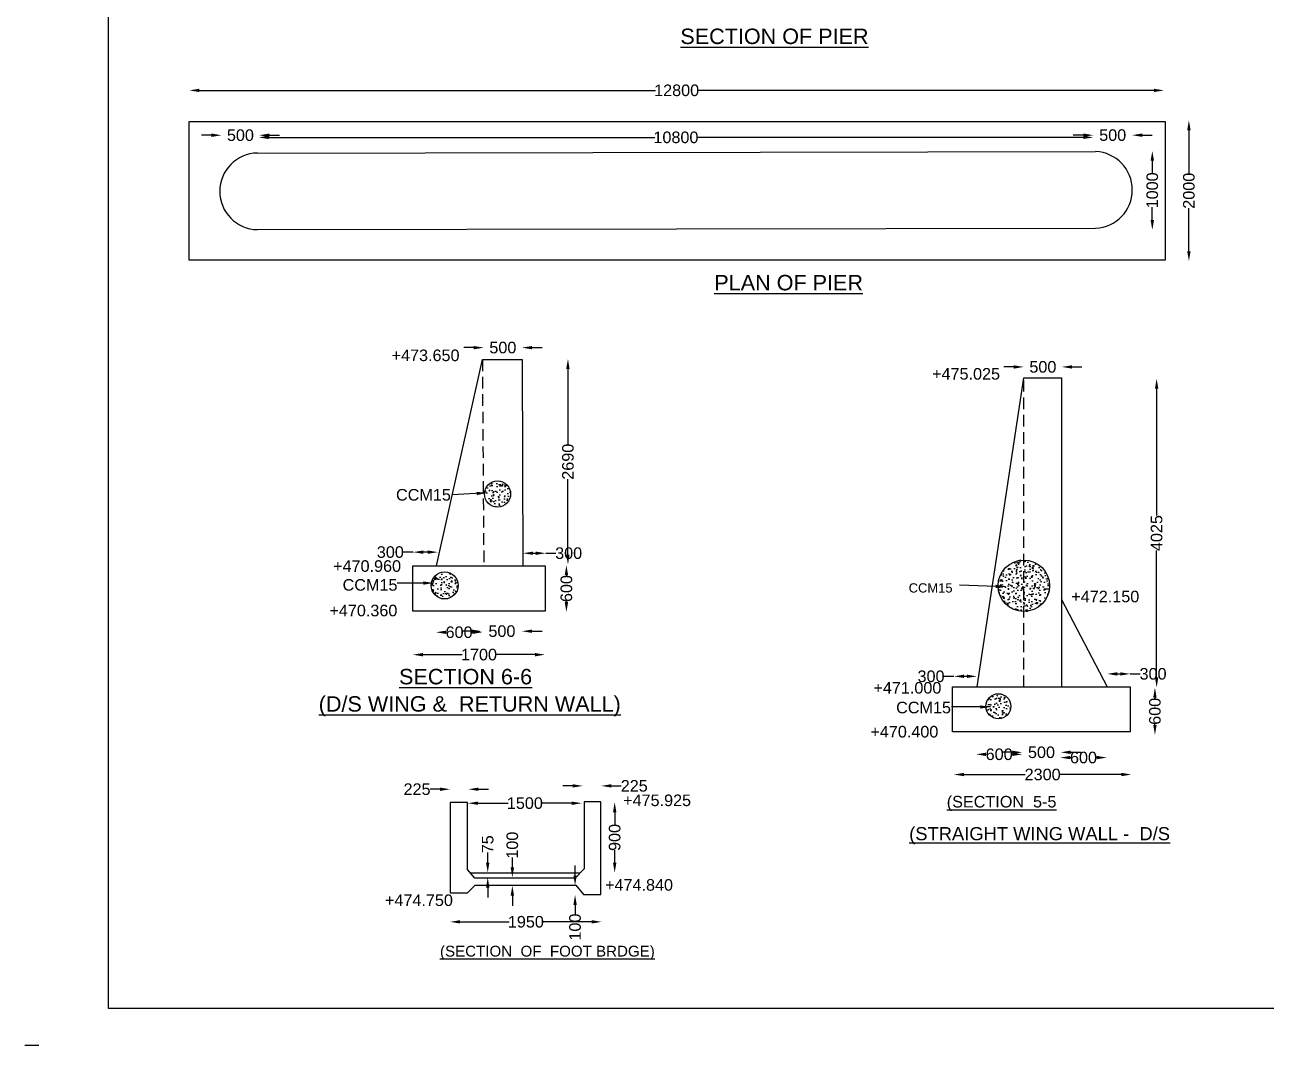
# Model space of a CAD drawing. Header units: millimetres. Extents: x 40 to 37958, y 338 to 26932.
# Drawn here: x 40 to 16112, y 338 to 13554 of the extents above; entities that cross this region are included whole.
import ezdxf

# ---------------------------------------------------------------- set-up
doc = ezdxf.new("R2010")
doc.units = ezdxf.units.MM
doc.header["$MEASUREMENT"] = 0
doc.linetypes.add('DASHED', pattern=[0.75, 0.5, -0.25])
for name, color, linetype in [('DIM', 7, 'Continuous'), ('DWG', 7, 'Continuous'), ('TXT', 7, 'Continuous')]:
    doc.layers.add(name, color=color, linetype=linetype)
doc.styles.get("Standard").update_dxf_attribs({"font": 'arial.ttf'})
doc.dimstyles.new('Civil', dxfattribs={"dimtxt": 150, "dimasz": 130, "dimexe": 0.1, "dimexo": 0.0625, "dimgap": 0.09, "dimtad": 0, "dimdec": 0, "dimzin": 12, "dimdsep": 46, "dimtxsty": 'Standard', "dimcen": 0.1, "dimse1": 1, "dimse2": 1, "dimadec": 0, "dimazin": 2, "dimtfac": 1, "dimtdec": 0, "dimtofl": 0, "dimtmove": 0, "dimatfit": 3, "dimfxl": 1, "dimfrac": 1, "dimtolj": 1, "dimtzin": 0, "dimarcsym": 0})

# ---------------------------------------------------------------- blocks, each defined once
blk = doc.blocks.new('*D76')
at = {"layer": 'Defpoints', "color": 0, "transparency": 16777216}
for p in [(14599, 11923), (14638, 11923), (14599, 10897)]:
    blk.add_point(p, dxfattribs=at)
at = {"layer": 'DIM', "color": 0, "lineweight": -2, "transparency": 16777216}
for p, q in [((14638, 11793), (14638, 11627)), ((14638, 11027), (14638, 11193))]:
    blk.add_line(p, q, dxfattribs=at)
at = {"layer": 'DIM', "color": 0, "transparency": 16777216}
for points in [[(14616, 11793), (14660, 11793), (14638, 11923)], [(14616, 11027), (14660, 11027), (14638, 10897)]]:
    blk.add_solid(points, dxfattribs=at)
at = {"layer": 'DIM', "color": 0, "transparency": 16777216, "insert": (14638, 11410), "char_height": 150, "attachment_point": 5, "rotation": 90}
blk.add_mtext('\\A1;1000', dxfattribs=at)
blk = doc.blocks.new('*D77')
at = {"layer": 'Defpoints', "color": 0, "transparency": 16777216}
for p in [(15102, 12317), (15112, 12317), (15102, 10492)]:
    blk.add_point(p, dxfattribs=at)
at = {"layer": 'DIM', "color": 0, "lineweight": -2, "transparency": 16777216}
for p, q in [((15112, 12187), (15112, 11630)), ((15112, 10622), (15112, 11180))]:
    blk.add_line(p, q, dxfattribs=at)
at = {"layer": 'DIM', "color": 0, "transparency": 16777216}
for points in [[(15090, 12187), (15134, 12187), (15112, 12317)], [(15090, 10622), (15134, 10622), (15112, 10492)]]:
    blk.add_solid(points, dxfattribs=at)
at = {"layer": 'DIM', "color": 0, "transparency": 16777216, "insert": (15112, 11405), "char_height": 150, "attachment_point": 5, "rotation": 90}
blk.add_mtext('\\A1;2000', dxfattribs=at)
blk = doc.blocks.new('*D78')
at = {"layer": 'Defpoints', "color": 0, "transparency": 16777216}
for p in [(13873, 12145), (14377, 12145), (14377, 12125)]:
    blk.add_point(p, dxfattribs=at)
at = {"layer": 'DIM', "color": 0, "lineweight": -2, "transparency": 16777216}
for p, q in [((13743, 12125), (13613, 12125)), ((14507, 12125), (14637, 12125))]:
    blk.add_line(p, q, dxfattribs=at)
at = {"layer": 'DIM', "color": 0, "transparency": 16777216}
for points in [[(13743, 12147), (13743, 12103), (13873, 12125)], [(14507, 12147), (14507, 12103), (14377, 12125)]]:
    blk.add_solid(points, dxfattribs=at)
at = {"layer": 'DIM', "color": 0, "transparency": 16777216, "insert": (14125, 12125), "char_height": 150, "attachment_point": 5}
blk.add_mtext('\\A1;500', dxfattribs=at)
blk = doc.blocks.new('*D79')
at = {"layer": 'Defpoints', "color": 0, "transparency": 16777216}
for p in [(3066, 12180), (3066, 12096), (13874, 12180)]:
    blk.add_point(p, dxfattribs=at)
at = {"layer": 'DIM', "color": 0, "lineweight": -2, "transparency": 16777216}
for p, q in [((3196, 12096), (8195, 12096)), ((13744, 12096), (8745, 12096))]:
    blk.add_line(p, q, dxfattribs=at)
at = {"layer": 'DIM', "color": 0, "transparency": 16777216}
for points in [[(3196, 12118), (3196, 12075), (3066, 12096)], [(13744, 12118), (13744, 12075), (13874, 12096)]]:
    blk.add_solid(points, dxfattribs=at)
at = {"layer": 'DIM', "color": 0, "transparency": 16777216, "insert": (8470, 12096), "char_height": 150, "attachment_point": 5}
blk.add_mtext('\\A1;10800', dxfattribs=at)
blk = doc.blocks.new('*D80')
at = {"layer": 'Defpoints', "color": 0, "transparency": 16777216}
for p in [(2586, 12124), (2586, 12096), (3075, 12096)]:
    blk.add_point(p, dxfattribs=at)
at = {"layer": 'DIM', "color": 0, "lineweight": -2, "transparency": 16777216}
for p, q in [((2456, 12124), (2326, 12124)), ((3205, 12124), (3335, 12124))]:
    blk.add_line(p, q, dxfattribs=at)
at = {"layer": 'DIM', "color": 0, "transparency": 16777216}
for points in [[(2456, 12146), (2456, 12102), (2586, 12124)], [(3205, 12146), (3205, 12102), (3075, 12124)]]:
    blk.add_solid(points, dxfattribs=at)
at = {"layer": 'DIM', "color": 0, "transparency": 16777216, "insert": (2831, 12124), "char_height": 150, "attachment_point": 5}
blk.add_mtext('\\A1;500', dxfattribs=at)
blk = doc.blocks.new('*D81')
at = {"layer": 'Defpoints', "color": 0, "transparency": 16777216}
for p in [(14788, 12705), (2171, 12622), (14788, 12622)]:
    blk.add_point(p, dxfattribs=at)
at = {"layer": 'DIM', "color": 0, "lineweight": -2, "transparency": 16777216}
for p, q in [((2301, 12705), (8204, 12705)), ((14658, 12705), (8754, 12705))]:
    blk.add_line(p, q, dxfattribs=at)
at = {"layer": 'DIM', "color": 0, "transparency": 16777216}
for points in [[(2301, 12727), (2301, 12683), (2171, 12705)], [(14658, 12727), (14658, 12683), (14788, 12705)]]:
    blk.add_solid(points, dxfattribs=at)
at = {"layer": 'DIM', "color": 0, "transparency": 16777216, "insert": (8479, 12705), "char_height": 150, "attachment_point": 5}
blk.add_mtext('\\A1;12800', dxfattribs=at)
blk = doc.blocks.new('*D82')
at = {"layer": 'Defpoints', "color": 0, "transparency": 16777216}
for p in [(5063, 5405), (6776, 5405), (6776, 5396)]:
    blk.add_point(p, dxfattribs=at)
at = {"layer": 'DIM', "color": 0, "lineweight": -2, "transparency": 16777216}
for p, q in [((5193, 5396), (5703, 5396)), ((6646, 5396), (6136, 5396))]:
    blk.add_line(p, q, dxfattribs=at)
at = {"layer": 'DIM', "color": 0, "transparency": 16777216}
for points in [[(5193, 5417), (5193, 5374), (5063, 5396)], [(6646, 5417), (6646, 5374), (6776, 5396)]]:
    blk.add_solid(points, dxfattribs=at)
at = {"layer": 'DIM', "color": 0, "transparency": 16777216, "insert": (5920, 5396), "char_height": 150, "attachment_point": 5}
blk.add_mtext('\\A1;1700', dxfattribs=at)
blk = doc.blocks.new('*D83')
at = {"layer": 'Defpoints', "color": 0, "transparency": 16777216}
for p in [(7047, 6556), (7052, 6556), (7047, 5948)]:
    blk.add_point(p, dxfattribs=at)
at = {"layer": 'DIM', "color": 0, "lineweight": -2, "transparency": 16777216}
for p, q in [((7052, 6426), (7052, 6418)), ((7052, 6078), (7052, 6086))]:
    blk.add_line(p, q, dxfattribs=at)
at = {"layer": 'DIM', "color": 0, "transparency": 16777216}
for points in [[(7030, 6426), (7074, 6426), (7052, 6556)], [(7030, 6078), (7074, 6078), (7052, 5948)]]:
    blk.add_solid(points, dxfattribs=at)
at = {"layer": 'DIM', "color": 0, "transparency": 16777216, "insert": (7052, 6252), "char_height": 150, "attachment_point": 5, "rotation": 90}
blk.add_mtext('\\A1;600', dxfattribs=at)
blk = doc.blocks.new('*D84')
at = {"layer": 'Defpoints', "color": 0, "transparency": 16777216}
for p in [(5068, 6724), (5068, 6616), (5386, 6616)]:
    blk.add_point(p, dxfattribs=at)
at = {"layer": 'DIM', "color": 0, "lineweight": -2, "transparency": 16777216}
for p, q in [((5068, 6724), (4938, 6724)), ((5256, 6724), (5198, 6724))]:
    blk.add_line(p, q, dxfattribs=at)
at = {"layer": 'DIM', "color": 0, "transparency": 16777216}
for points in [[(5198, 6746), (5198, 6702), (5068, 6724)], [(5256, 6746), (5256, 6702), (5386, 6724)]]:
    blk.add_solid(points, dxfattribs=at)
at = {"layer": 'DIM', "color": 0, "transparency": 16777216, "insert": (4772, 6724), "char_height": 150, "attachment_point": 5}
blk.add_mtext('\\A1;300', dxfattribs=at)
blk = doc.blocks.new('*D85')
at = {"layer": 'Defpoints', "color": 0, "transparency": 16777216}
for p in [(6491, 6677), (6785, 6710), (6785, 6677)]:
    blk.add_point(p, dxfattribs=at)
at = {"layer": 'DIM', "color": 0, "lineweight": -2, "transparency": 16777216}
for p, q in [((6621, 6710), (6655, 6710)), ((6785, 6710), (6915, 6710))]:
    blk.add_line(p, q, dxfattribs=at)
at = {"layer": 'DIM', "color": 0, "transparency": 16777216}
for points in [[(6621, 6731), (6621, 6688), (6491, 6710)], [(6655, 6731), (6655, 6688), (6785, 6710)]]:
    blk.add_solid(points, dxfattribs=at)
at = {"layer": 'DIM', "color": 0, "transparency": 16777216, "insert": (7081, 6710), "char_height": 150, "attachment_point": 5}
blk.add_mtext('\\A1;300', dxfattribs=at)
blk = doc.blocks.new('*D86')
at = {"layer": 'Defpoints', "color": 0, "transparency": 16777216}
for p in [(5363, 5686), (5962, 5686), (5962, 5686)]:
    blk.add_point(p, dxfattribs=at)
at = {"layer": 'DIM', "color": 0, "lineweight": -2, "transparency": 16777216}
for p, q in [((5493, 5686), (5496, 5686)), ((5832, 5686), (5828, 5686))]:
    blk.add_line(p, q, dxfattribs=at)
at = {"layer": 'DIM', "color": 0, "transparency": 16777216}
for points in [[(5493, 5707), (5493, 5664), (5363, 5686)], [(5832, 5707), (5832, 5664), (5962, 5686)]]:
    blk.add_solid(points, dxfattribs=at)
at = {"layer": 'DIM', "color": 0, "transparency": 16777216, "insert": (5662, 5686), "char_height": 150, "attachment_point": 5}
blk.add_mtext('\\A1;600', dxfattribs=at)
blk = doc.blocks.new('*D87')
at = {"layer": 'Defpoints', "color": 0, "transparency": 16777216}
for p in [(5957, 5686), (6477, 5700), (6477, 5686)]:
    blk.add_point(p, dxfattribs=at)
at = {"layer": 'DIM', "color": 0, "lineweight": -2, "transparency": 16777216}
for p, q in [((5827, 5700), (5697, 5700)), ((6607, 5700), (6737, 5700))]:
    blk.add_line(p, q, dxfattribs=at)
at = {"layer": 'DIM', "color": 0, "transparency": 16777216}
for points in [[(5827, 5721), (5827, 5678), (5957, 5700)], [(6607, 5721), (6607, 5678), (6477, 5700)]]:
    blk.add_solid(points, dxfattribs=at)
at = {"layer": 'DIM', "color": 0, "transparency": 16777216, "insert": (6217, 5700), "char_height": 150, "attachment_point": 5}
blk.add_mtext('\\A1;500', dxfattribs=at)
blk = doc.blocks.new('*D88')
at = {"layer": 'Defpoints', "color": 0, "transparency": 16777216}
for p in [(7050, 9228), (7072, 9228), (7050, 6563)]:
    blk.add_point(p, dxfattribs=at)
at = {"layer": 'DIM', "color": 0, "lineweight": -2, "transparency": 16777216}
for p, q in [((7072, 9098), (7072, 8120)), ((7072, 6693), (7072, 7670))]:
    blk.add_line(p, q, dxfattribs=at)
at = {"layer": 'DIM', "color": 0, "transparency": 16777216}
for points in [[(7050, 9098), (7093, 9098), (7072, 9228)], [(7050, 6693), (7093, 6693), (7072, 6563)]]:
    blk.add_solid(points, dxfattribs=at)
at = {"layer": 'DIM', "color": 0, "transparency": 16777216, "insert": (7072, 7895), "char_height": 150, "attachment_point": 5, "rotation": 90}
blk.add_mtext('\\A1;2690', dxfattribs=at)
blk = doc.blocks.new('*D89')
at = {"layer": 'Defpoints', "color": 0, "transparency": 16777216}
for p in [(5982, 9351), (6476, 9373), (6476, 9351)]:
    blk.add_point(p, dxfattribs=at)
at = {"layer": 'DIM', "color": 0, "lineweight": -2, "transparency": 16777216}
for p, q in [((5852, 9373), (5722, 9373)), ((6606, 9373), (6736, 9373))]:
    blk.add_line(p, q, dxfattribs=at)
at = {"layer": 'DIM', "color": 0, "transparency": 16777216}
for points in [[(5852, 9394), (5852, 9351), (5982, 9373)], [(6606, 9394), (6606, 9351), (6476, 9373)]]:
    blk.add_solid(points, dxfattribs=at)
at = {"layer": 'DIM', "color": 0, "transparency": 16777216, "insert": (6229, 9373), "char_height": 150, "attachment_point": 5}
blk.add_mtext('\\A1;500', dxfattribs=at)
blk = doc.blocks.new('*D90')
at = {"layer": 'Defpoints', "color": 0, "transparency": 16777216}
for p in [(12068, 3822), (14368, 3843), (14368, 3822)]:
    blk.add_point(p, dxfattribs=at)
at = {"layer": 'DIM', "color": 0, "lineweight": -2, "transparency": 16777216}
for p, q in [((12198, 3843), (12993, 3843)), ((14238, 3843), (13443, 3843))]:
    blk.add_line(p, q, dxfattribs=at)
at = {"layer": 'DIM', "color": 0, "transparency": 16777216}
for points in [[(12198, 3865), (12198, 3822), (12068, 3843)], [(14238, 3865), (14238, 3822), (14368, 3843)]]:
    blk.add_solid(points, dxfattribs=at)
at = {"layer": 'DIM', "color": 0, "transparency": 16777216, "insert": (13218, 3843), "char_height": 150, "attachment_point": 5}
blk.add_mtext('\\A1;2300', dxfattribs=at)
blk = doc.blocks.new('*D91')
at = {"layer": 'Defpoints', "color": 0, "transparency": 16777216}
for p in [(12356, 4121), (12954, 4121), (12954, 4105)]:
    blk.add_point(p, dxfattribs=at)
at = {"layer": 'DIM', "color": 0, "lineweight": -2, "transparency": 16777216}
for p, q in [((12486, 4105), (12489, 4105)), ((12824, 4105), (12821, 4105))]:
    blk.add_line(p, q, dxfattribs=at)
at = {"layer": 'DIM', "color": 0, "transparency": 16777216}
for points in [[(12486, 4127), (12486, 4083), (12356, 4105)], [(12824, 4127), (12824, 4083), (12954, 4105)]]:
    blk.add_solid(points, dxfattribs=at)
at = {"layer": 'DIM', "color": 0, "transparency": 16777216, "insert": (12655, 4105), "char_height": 150, "attachment_point": 5}
blk.add_mtext('\\A1;600', dxfattribs=at)
blk = doc.blocks.new('*D92')
at = {"layer": 'Defpoints', "color": 0, "transparency": 16777216}
for p in [(12954, 4100), (13451, 4131), (13451, 4100)]:
    blk.add_point(p, dxfattribs=at)
at = {"layer": 'DIM', "color": 0, "lineweight": -2, "transparency": 16777216}
for p, q in [((12824, 4131), (12694, 4131)), ((13581, 4131), (13711, 4131))]:
    blk.add_line(p, q, dxfattribs=at)
at = {"layer": 'DIM', "color": 0, "transparency": 16777216}
for points in [[(12824, 4153), (12824, 4109), (12954, 4131)], [(13581, 4153), (13581, 4109), (13451, 4131)]]:
    blk.add_solid(points, dxfattribs=at)
at = {"layer": 'DIM', "color": 0, "transparency": 16777216, "insert": (13203, 4131), "char_height": 150, "attachment_point": 5}
blk.add_mtext('\\A1;500', dxfattribs=at)
blk = doc.blocks.new('*D93')
at = {"layer": 'Defpoints', "color": 0, "transparency": 16777216}
for p in [(13446, 4089), (14049, 4089), (14049, 4063)]:
    blk.add_point(p, dxfattribs=at)
at = {"layer": 'DIM', "color": 0, "lineweight": -2, "transparency": 16777216}
for p, q in [((13576, 4063), (13581, 4063)), ((13919, 4063), (13913, 4063))]:
    blk.add_line(p, q, dxfattribs=at)
at = {"layer": 'DIM', "color": 0, "transparency": 16777216}
for points in [[(13576, 4085), (13576, 4041), (13446, 4063)], [(13919, 4085), (13919, 4041), (14049, 4063)]]:
    blk.add_solid(points, dxfattribs=at)
at = {"layer": 'DIM', "color": 0, "transparency": 16777216, "insert": (13747, 4063), "char_height": 150, "attachment_point": 5}
blk.add_mtext('\\A1;600', dxfattribs=at)
blk = doc.blocks.new('*D94')
at = {"layer": 'Defpoints', "color": 0, "transparency": 16777216}
for p in [(14651, 4969), (14672, 4969), (14651, 4356)]:
    blk.add_point(p, dxfattribs=at)
at = {"layer": 'DIM', "color": 0, "lineweight": -2, "transparency": 16777216}
for p, q in [((14672, 4839), (14672, 4828)), ((14672, 4486), (14672, 4497))]:
    blk.add_line(p, q, dxfattribs=at)
at = {"layer": 'DIM', "color": 0, "transparency": 16777216}
for points in [[(14650, 4839), (14694, 4839), (14672, 4969)], [(14650, 4486), (14694, 4486), (14672, 4356)]]:
    blk.add_solid(points, dxfattribs=at)
at = {"layer": 'DIM', "color": 0, "transparency": 16777216, "insert": (14672, 4662), "char_height": 150, "attachment_point": 5, "rotation": 90}
blk.add_mtext('\\A1;600', dxfattribs=at)
blk = doc.blocks.new('*D95')
at = {"layer": 'Defpoints', "color": 0, "transparency": 16777216}
for p in [(12068, 5115), (12068, 5052), (12367, 5052)]:
    blk.add_point(p, dxfattribs=at)
at = {"layer": 'DIM', "color": 0, "lineweight": -2, "transparency": 16777216}
for p, q in [((12068, 5115), (11938, 5115)), ((12237, 5115), (12198, 5115))]:
    blk.add_line(p, q, dxfattribs=at)
at = {"layer": 'DIM', "color": 0, "transparency": 16777216}
for points in [[(12198, 5137), (12198, 5094), (12068, 5115)], [(12237, 5137), (12237, 5094), (12367, 5115)]]:
    blk.add_solid(points, dxfattribs=at)
at = {"layer": 'DIM', "color": 0, "transparency": 16777216, "insert": (11773, 5115), "char_height": 150, "attachment_point": 5}
blk.add_mtext('\\A1;300', dxfattribs=at)
blk = doc.blocks.new('*D96')
at = {"layer": 'Defpoints', "color": 0, "transparency": 16777216}
for p in [(14352, 5147), (14054, 5115), (14352, 5115)]:
    blk.add_point(p, dxfattribs=at)
at = {"layer": 'DIM', "color": 0, "lineweight": -2, "transparency": 16777216}
for p, q in [((14184, 5147), (14222, 5147)), ((14352, 5147), (14482, 5147))]:
    blk.add_line(p, q, dxfattribs=at)
at = {"layer": 'DIM', "color": 0, "transparency": 16777216}
for points in [[(14184, 5168), (14184, 5125), (14054, 5147)], [(14222, 5168), (14222, 5125), (14352, 5147)]]:
    blk.add_solid(points, dxfattribs=at)
at = {"layer": 'DIM', "color": 0, "transparency": 16777216, "insert": (14648, 5147), "char_height": 150, "attachment_point": 5}
blk.add_mtext('\\A1;300', dxfattribs=at)
blk = doc.blocks.new('*D97')
at = {"layer": 'Defpoints', "color": 0, "transparency": 16777216}
for p in [(14683, 8971), (14694, 8971), (14683, 4972)]:
    blk.add_point(p, dxfattribs=at)
at = {"layer": 'DIM', "color": 0, "lineweight": -2, "transparency": 16777216}
for p, q in [((14694, 8841), (14694, 7199)), ((14694, 5102), (14694, 6744))]:
    blk.add_line(p, q, dxfattribs=at)
at = {"layer": 'DIM', "color": 0, "transparency": 16777216}
for points in [[(14672, 8841), (14716, 8841), (14694, 8971)], [(14672, 5102), (14716, 5102), (14694, 4972)]]:
    blk.add_solid(points, dxfattribs=at)
at = {"layer": 'DIM', "color": 0, "transparency": 16777216, "insert": (14694, 6971), "char_height": 150, "attachment_point": 5, "rotation": 90}
blk.add_mtext('\\A1;4025', dxfattribs=at)
blk = doc.blocks.new('*D98')
at = {"layer": 'Defpoints', "color": 0, "transparency": 16777216}
for p in [(12975, 9096), (13467, 9123), (13467, 9096)]:
    blk.add_point(p, dxfattribs=at)
at = {"layer": 'DIM', "color": 0, "lineweight": -2, "transparency": 16777216}
for p, q in [((12845, 9123), (12715, 9123)), ((13597, 9123), (13727, 9123))]:
    blk.add_line(p, q, dxfattribs=at)
at = {"layer": 'DIM', "color": 0, "transparency": 16777216}
for points in [[(12845, 9144), (12845, 9101), (12975, 9123)], [(13597, 9144), (13597, 9101), (13467, 9123)]]:
    blk.add_solid(points, dxfattribs=at)
at = {"layer": 'DIM', "color": 0, "transparency": 16777216, "insert": (13221, 9123), "char_height": 150, "attachment_point": 5}
blk.add_mtext('\\A1;500', dxfattribs=at)
blk = doc.blocks.new('*D99')
at = {"layer": 'Defpoints', "color": 0, "transparency": 16777216}
for p in [(7508, 1935), (5546, 1898), (7508, 1898)]:
    blk.add_point(p, dxfattribs=at)
at = {"layer": 'DIM', "color": 0, "lineweight": -2, "transparency": 16777216}
for p, q in [((5676, 1935), (6310, 1935)), ((7378, 1935), (6744, 1935))]:
    blk.add_line(p, q, dxfattribs=at)
at = {"layer": 'DIM', "color": 0, "transparency": 16777216}
for points in [[(5676, 1957), (5676, 1914), (5546, 1935)], [(7378, 1957), (7378, 1914), (7508, 1935)]]:
    blk.add_solid(points, dxfattribs=at)
at = {"layer": 'DIM', "color": 0, "transparency": 16777216, "insert": (6527, 1935), "char_height": 150, "attachment_point": 5}
blk.add_mtext('\\A1;1950', dxfattribs=at)
blk = doc.blocks.new('*D100')
at = {"layer": 'Defpoints', "color": 0, "transparency": 16777216}
for p in [(7621, 3484), (7677, 3484), (7621, 2572)]:
    blk.add_point(p, dxfattribs=at)
at = {"layer": 'DIM', "color": 0, "lineweight": -2, "transparency": 16777216}
for p, q in [((7677, 3354), (7677, 3194)), ((7677, 2702), (7677, 2863))]:
    blk.add_line(p, q, dxfattribs=at)
at = {"layer": 'DIM', "color": 0, "transparency": 16777216}
for points in [[(7655, 3354), (7699, 3354), (7677, 3484)], [(7655, 2702), (7699, 2702), (7677, 2572)]]:
    blk.add_solid(points, dxfattribs=at)
at = {"layer": 'DIM', "color": 0, "transparency": 16777216, "insert": (7677, 3028), "char_height": 150, "attachment_point": 5, "rotation": 90}
blk.add_mtext('\\A1;900', dxfattribs=at)
blk = doc.blocks.new('*D101')
at = {"layer": 'Defpoints', "color": 0, "transparency": 16777216}
for p in [(5546, 3653), (5546, 3603), (5783, 3603)]:
    blk.add_point(p, dxfattribs=at)
at = {"layer": 'DIM', "color": 0, "lineweight": -2, "transparency": 16777216}
for p, q in [((5416, 3653), (5286, 3653)), ((5913, 3653), (6043, 3653))]:
    blk.add_line(p, q, dxfattribs=at)
at = {"layer": 'DIM', "color": 0, "transparency": 16777216}
for points in [[(5416, 3674), (5416, 3631), (5546, 3653)], [(5913, 3674), (5913, 3631), (5783, 3653)]]:
    blk.add_solid(points, dxfattribs=at)
at = {"layer": 'DIM', "color": 0, "transparency": 16777216, "insert": (5118, 3653), "char_height": 150, "attachment_point": 5}
blk.add_mtext('\\A1;225', dxfattribs=at)
blk = doc.blocks.new('*D102')
at = {"layer": 'Defpoints', "color": 0, "transparency": 16777216}
for p in [(5777, 3478), (7252, 3478), (7252, 3472)]:
    blk.add_point(p, dxfattribs=at)
at = {"layer": 'DIM', "color": 0, "lineweight": -2, "transparency": 16777216}
for p, q in [((5907, 3472), (6298, 3472)), ((7122, 3472), (6731, 3472))]:
    blk.add_line(p, q, dxfattribs=at)
at = {"layer": 'DIM', "color": 0, "transparency": 16777216}
for points in [[(5907, 3493), (5907, 3450), (5777, 3472)], [(7122, 3493), (7122, 3450), (7252, 3472)]]:
    blk.add_solid(points, dxfattribs=at)
at = {"layer": 'DIM', "color": 0, "transparency": 16777216, "insert": (6514, 3472), "char_height": 150, "attachment_point": 5}
blk.add_mtext('\\A1;1500', dxfattribs=at)
blk = doc.blocks.new('*D103')
at = {"layer": 'Defpoints', "color": 0, "transparency": 16777216}
for p in [(7502, 3696), (7264, 3528), (7502, 3528)]:
    blk.add_point(p, dxfattribs=at)
at = {"layer": 'DIM', "color": 0, "lineweight": -2, "transparency": 16777216}
for p, q in [((7134, 3696), (7004, 3696)), ((7632, 3696), (7762, 3696))]:
    blk.add_line(p, q, dxfattribs=at)
at = {"layer": 'DIM', "color": 0, "transparency": 16777216}
for points in [[(7134, 3718), (7134, 3675), (7264, 3696)], [(7632, 3718), (7632, 3675), (7502, 3696)]]:
    blk.add_solid(points, dxfattribs=at)
at = {"layer": 'DIM', "color": 0, "transparency": 16777216, "insert": (7930, 3696), "char_height": 150, "attachment_point": 5}
blk.add_mtext('\\A1;225', dxfattribs=at)
blk = doc.blocks.new('*D104')
at = {"layer": 'Defpoints', "color": 0, "transparency": 16777216}
for p in [(6352, 2510), (6352, 2510), (6352, 2404)]:
    blk.add_point(p, dxfattribs=at)
at = {"layer": 'DIM', "color": 0, "lineweight": -2, "transparency": 16777216}
for p, q in [((6352, 2640), (6352, 2770)), ((6352, 2274), (6352, 2144))]:
    blk.add_line(p, q, dxfattribs=at)
at = {"layer": 'DIM', "color": 0, "transparency": 16777216}
for points in [[(6330, 2640), (6374, 2640), (6352, 2510)], [(6330, 2274), (6374, 2274), (6352, 2404)]]:
    blk.add_solid(points, dxfattribs=at)
at = {"layer": 'DIM', "color": 0, "transparency": 16777216, "insert": (6352, 2928), "char_height": 150, "attachment_point": 5, "rotation": 90}
blk.add_mtext('\\A1;100', dxfattribs=at)
blk = doc.blocks.new('*D105')
at = {"layer": 'Defpoints', "color": 0, "transparency": 16777216}
for p in [(6033, 2572), (6033, 2572), (6033, 2510)]:
    blk.add_point(p, dxfattribs=at)
at = {"layer": 'DIM', "color": 0, "lineweight": -2, "transparency": 16777216}
for p, q in [((6033, 2702), (6033, 2832)), ((6033, 2380), (6033, 2250))]:
    blk.add_line(p, q, dxfattribs=at)
at = {"layer": 'DIM', "color": 0, "transparency": 16777216}
for points in [[(6011, 2702), (6055, 2702), (6033, 2572)], [(6011, 2380), (6055, 2380), (6033, 2510)]]:
    blk.add_solid(points, dxfattribs=at)
at = {"layer": 'DIM', "color": 0, "transparency": 16777216, "insert": (6033, 2940), "char_height": 150, "attachment_point": 5, "rotation": 90}
blk.add_mtext('\\A1;75', dxfattribs=at)
blk = doc.blocks.new('*D106')
at = {"layer": 'Defpoints', "color": 0, "transparency": 16777216}
for p in [(7127, 2404), (7127, 2285), (7164, 2285)]:
    blk.add_point(p, dxfattribs=at)
at = {"layer": 'DIM', "color": 0, "lineweight": -2, "transparency": 16777216}
for p, q in [((7164, 2534), (7164, 2664)), ((7164, 2155), (7164, 2025))]:
    blk.add_line(p, q, dxfattribs=at)
at = {"layer": 'DIM', "color": 0, "transparency": 16777216}
for points in [[(7143, 2534), (7186, 2534), (7164, 2404)], [(7143, 2155), (7186, 2155), (7164, 2285)]]:
    blk.add_solid(points, dxfattribs=at)
at = {"layer": 'DIM', "color": 0, "transparency": 16777216, "insert": (7164, 1867), "char_height": 150, "attachment_point": 5, "rotation": 90}
blk.add_mtext('\\A1;100', dxfattribs=at)

msp = doc.modelspace()

# ---------------------------------------------------------------- hatches: boundary and pattern name
at = {"layer": 'DWG'}
h = msp.add_hatch(dxfattribs=at)
h.set_pattern_fill('AR-CONC', color=256, scale=20)
h.paths.add_polyline_path([(5990.3, 7477.1, 1), (6329.7, 7477.1, 1)])
h = msp.add_hatch(dxfattribs=at)
h.set_pattern_fill('AR-CONC', color=256, scale=20)
h.set_pattern_definition([(50, (0, 0), (143.452, -12.5504), [15, -165]), (355, (0, 0), (-27.7503, 150.4384), [12, -132]), (100.4514, (11.95, -1.05), (115.7018, 137.888), [12.748, -140.2284]), (46.1842, (0, 40), (213.4483, -33.1039), [22.5, -247.5]), (96.6356, (17.79, 37.24), (186.9324, 194.8237), [19.122, -210.3428]), (351.1842, (0, 40), (186.9324, 194.8237), [18, -198]), (21, (20, 30), (119.3814, -80.5238), [15, -165]), (326, (20, 30), (48.663, 145.03), [12, -132]), (71.4514, (29.95, 23.29), (168.0445, 64.5062), [12.748, -140.2284]), (37.5, (0, 0), (2.43197, 66.57877), [0, -130.4, 0, -134, 0, -132.5]), (7.5, (0, 0), (52.6139, 78.88234), [0, -76.4, 0, -127.4, 0, -50.5]), (327.5, (-44.6, 0), (106.76449, -4.51097), [0, -50, 0, -156, 0, -207]), (317.5, (-64.6, 0), (116.63723, 20.021), [0, -65, 0, -103.6, 0, -147])])
h.paths.add_polyline_path([(13307.5, 6288.2, 0.4143134), (12974, 6621.6), (12974.1, 5954.9, 0.4142355)])
h.paths.add_polyline_path([(12974, 6621.6, 0.4141138), (12640.8, 6288.2, 0.4141916), (12974.1, 5954.9)])
h.paths.add_polyline_path([(12807.2, 4727.8, 1), (12482.4, 4727.8, 1)])
h = msp.add_hatch(dxfattribs=at)
h.set_pattern_fill('AR-CONC', color=256, scale=20)
h.paths.add_polyline_path([(5299.5, 6292.9, 1), (5650.3, 6292.9, 1)])

# ---------------------------------------------------------------- linework, layer by layer
msp.add_lwpolyline([(37934.7, 813.8), (1125, 813.8), (1125, 26931.5), (37934.7, 26931.5)], close=True)
at = {"color": 1}
msp.add_lwpolyline([(39.6, 337.6), (222.4, 337.6)], dxfattribs=at)
at = {"layer": 'DWG'}
for points in [[(2166.5, 12300.5), (14805.7, 12300.5), (14805.7, 10507.4), (2166.5, 10507.4)], [(5062.3, 6547.1), (6776.9, 6547.1), (6776.9, 5959.7), (5062.3, 5959.7)], [(12052.8, 4977.8), (14352.7, 4977.8), (14352.7, 4397.3), (12052.8, 4397.3)]]:
    msp.add_lwpolyline(points, close=True, dxfattribs=at)
for points in [[(3052.2, 11893.9), (13903, 11912.6)], [(3052.2, 10900.9), (13903, 10919.7)], [(5368.2, 6547.1), (5963.4, 9218.4), (6477.7, 9218.4), (6487.2, 6547.1)], [(12372, 4977.8), (12973.7, 8983.7), (13460.7, 8983.7), (13460.7, 6111.8), (14054.6, 4977.8)], [(13460.7, 6111.8), (13460.7, 4977.8)], [(5770.3, 2615.2), (5770.3, 3481.1), (5545.6, 3481.1), (5545.6, 2312), (5770.3, 2312), (5872.4, 2408.3), (7174.1, 2408.3), (7273.6, 2289.6), (7498.2, 2289.6), (7498.2, 3490), (7281.5, 3490), (7281.5, 2620.2), (7163.3, 2502.1), (5867, 2502.1), (5770.3, 2615.2)], [(5809.6, 2569.3), (7232.2, 2571)]]:
    msp.add_lwpolyline(points, dxfattribs=at)
at = {"layer": 'DWG', "linetype": 'DASHED', "ltscale": 300}
for points in [[(5963.4, 9218.4), (5982.1, 6547.1)], [(12974.2, 4977.8), (12973.7, 8983.7)]]:
    msp.add_lwpolyline(points, dxfattribs=at)
at = {"layer": 'DWG'}
for centre, radius in [((6160, 7477.1), 169.7), ((12974.1, 6288.2), 333.4), ((5474.9, 6292.9), 175.4), ((12644.8, 4727.8), 162.4)]:
    msp.add_circle(centre, radius, dxfattribs=at)
for centre, radius, start, end in [((3060, 11397.4), 496.5, 90.89905, 269.10095), ((13882.5, 11416.2), 496.9, 272.36137, 87.63863)]:
    msp.add_arc(centre, radius, start, end, dxfattribs=at)

# ---------------------------------------------------------------- texts
at = {"layer": 'TXT'}
for s, height, p in [('%%USECTION OF PIER', 200, (8527.1, 13305.4)), ('%%UPLAN OF PIER', 200, (8967.1, 10115)), ('+473.650', 150, (4788.4, 9198.3)), ('+475.025', 150, (11786.7, 8958.5)), ('CCM15', 150, (4845.6, 7391.7)), ('+470.960', 150, (4031.1, 6468.8)), ('CCM15', 150, (4154.2, 6224.8)), ('CCM15', 120, (11483.5, 6200.6)), ('+472.150', 150, (13589.5, 6074.1)), ('+470.360', 150, (3983.3, 5892.8)), ('%%USECTION 6-6', 200, (4884.8, 5011.6)), ('+471.000', 150, (11027.1, 4891.8)), ('%%U(D/S WING &  RETURN WALL)', 200, (3844.7, 4658.1)), ('CCM15', 150, (11320.9, 4636)), ('+470.400', 150, (10987.9, 4323)), ('+475.925', 150, (7786.3, 3434.3)), ('%%U(SECTION  5-5', 150, (11976.4, 3416.4)), ('%%U(STRAIGHT WING WALL -  D/S', 170, (11490.1, 2992.5)), ('+474.840', 150, (7552.2, 2338.7)), ('+474.750', 150, (4702.7, 2140.3)), ('%%U(SECTION  OF  FOOT BRDGE)', 140, (5415, 1485.4))]:
    msp.add_text(s, height=height, dxfattribs=at).set_placement(p)

# ---------------------------------------------------------------- dimensions: what is measured, and where the dimension line sits
at = {"layer": 'DIM'}
for p1, p2, distance, text, picture, middle in [((2170.6, 12622.1), (14788.2, 12622.1), 82.7, '12800', '*D81', (8479.4, 12704.9)), ((3075.3, 12096.4), (2586.1, 12096.4), -27.7, '500', '*D80', (2830.7, 12124)), ((13873, 12144.8), (14376.5, 12144.8), -19.7, '500', '*D78', (14124.7, 12125.1)), ((15102.2, 10492.3), (15102.2, 12317.4), -9.9, '2000', '*D77', (15112.1, 11404.9)), ((13873.7, 12179.8), (3066.1, 12179.8), 83.4, '10800', '*D79', (8469.9, 12096.4)), ((14598.7, 10896.8), (14598.7, 11922.8), -39.5, '1000', '*D76', (14638.2, 11409.8)), ((5981.9, 9351), (6476, 9351), 21.8, '500', '*D89', (6228.9, 9372.7)), ((7050, 6563.1), (7050, 9227.5), -21.8, '2690', '*D88', (7071.8, 7895.3)), ((12975, 9096.5), (13467.5, 9096.5), 26.2, '500', '*D98', (13221.2, 9122.6)), ((14683.3, 4971.5), (14683.3, 8971.1), -10.8, '4025', '*D97', (14694.1, 6971.3)), ((5386.1, 6616.3), (5067.8, 6616.3), -107.6, '300', '*D84', (4772.3, 6723.9)), ((6490.6, 6677.1), (6785.4, 6677.1), 32.7, '300', '*D85', (7080.9, 6709.8)), ((7047.5, 5947.6), (7047.5, 6555.5), -4.7, '600', '*D83', (7052.2, 6251.6)), ((5957, 5685.7), (6476.5, 5685.7), 14, '500', '*D87', (6216.8, 5699.8)), ((5362.7, 5685.7), (5961.7, 5685.7), 0, '600', '*D86', (5662.2, 5685.7)), ((5063.2, 5405.2), (6776, 5405.2), -9.4, '1700', '*D82', (5919.6, 5395.8)), ((12366.9, 5052.5), (12068.3, 5052.5), -62.8, '300', '*D95', (11772.8, 5115.3)), ((14053.9, 5115.3), (14352.5, 5115.3), 31.4, '300', '*D96', (14648, 5146.7)), ((14651.1, 4356.3), (14651.1, 4968.7), -21, '600', '*D94', (14672.1, 4662.5)), ((12356.4, 4120.7), (12953.7, 4120.7), -15.7, '600', '*D91', (12655.1, 4105)), ((12953.7, 4099.8), (13451.4, 4099.8), 31.4, '500', '*D92', (13202.5, 4131.2)), ((13446.1, 4089.3), (14048.6, 4089.3), -26.2, '600', '*D93', (13747.4, 4063.1)), ((5783, 3602.8), (5545.5, 3602.8), -50, '225', '*D101', (5117.9, 3652.8)), ((7264.4, 3527.9), (7502, 3527.9), 168.6, '225', '*D103', (7929.6, 3696.5)), ((5776.8, 3477.9), (7251.9, 3477.9), -6.2, '1500', '*D102', (6514.4, 3471.6)), ((7620.7, 2572.3), (7620.7, 3484.1), -56.3, '900', '*D100', (7677, 3028.2)), ((6351.8, 2403.7), (6351.8, 2509.8), 0, '100', '*D104', (6351.8, 2928.3)), ((6033.1, 2509.8), (6033.1, 2572.3), 0, '75', '*D105', (6033.1, 2939.8)), ((7126.9, 2403.7), (7126.9, 2285), 37.5, '100', '*D106', (7164.4, 1866.5)), ((5545.5, 1897.8), (7508.2, 1897.8), 37.5, '1950', '*D99', (6526.9, 1935.3))]:
    dim = msp.add_aligned_dim(p1=p1, p2=p2, distance=distance, text=text, dimstyle='Civil', dxfattribs=at)
    dim.commit()
    dim.dimension.update_dxf_attribs({"geometry": picture, "text_midpoint": middle})
dim = msp.add_aligned_dim(p1=(12068.3, 3822.3), p2=(14368.2, 3822.3), distance=20.9, dimstyle='Civil', dxfattribs=at)
dim.commit()
dim.dimension.update_dxf_attribs({"geometry": '*D90', "text_midpoint": (13218.3, 3843.3)})

# ---------------------------------------------------------------- leaders
at = {"layer": 'TXT'}
for points in [[(6020.4, 7490.8), (5575.8, 7467.1)], [(5329.9, 6323.7), (4861.7, 6323.7)], [(12738.8, 6276.2), (12140.8, 6296.6)], [(12541.3, 4718.5), (12038.4, 4718.5)]]:
    msp.add_leader(points, dimstyle='Civil', override={"dimgap": 0.09, "dimtad": 0}, dxfattribs=at)

doc.saveas('drawing.dxf')
